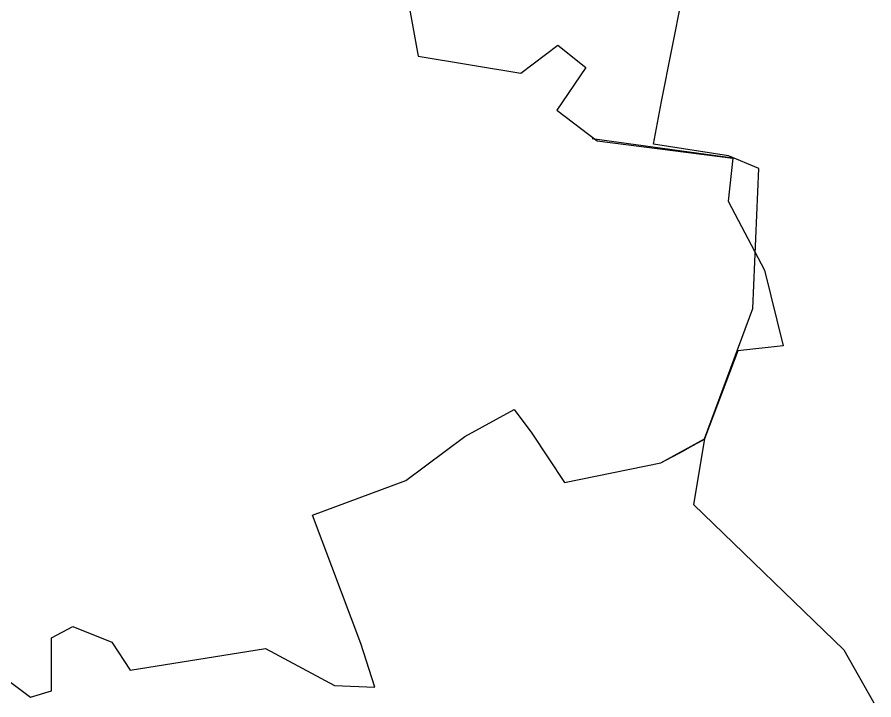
# Model space of a CAD drawing. Extents: x 447968 to 448359, y 6028019 to 6028235.
# Drawn here: x 448164.6 to 448252.3, y 6028095.2 to 6028165 of the extents above; entities that cross this region are included whole.
import ezdxf

# ---------------------------------------------------------------- set-up
doc = ezdxf.new("R2010")
doc.units = 0
doc.layers.add('CENTERLINE', color=4, linetype='CONTINUOUS')

msp = doc.modelspace()

# ---------------------------------------------------------------- linework, layer by layer
at = {"layer": 'CENTERLINE'}
for p, q in [((448230.61, 6028156.4, 160.42), (448233.18, 6028169.39, 161.23)), ((448204.25, 6028168.94, 158.35), (448205.7, 6028161.04, 159.5)), ((448216.21, 6028159.28, 159.36), (448220, 6028162.15, 160.36)), ((448220, 6028162.15, 160.36), (448222.85, 6028159.88, 160.36)), ((448205.7, 6028161.04, 159.5), (448216.21, 6028159.28, 159.36)), ((448222.85, 6028159.88, 160.36), (448219.87, 6028155.52, 160.87)), ((448229.78, 6028152.01, 160.83), (448230.61, 6028156.4, 160.42)), ((448219.87, 6028155.52, 160.87), (448224.02, 6028152.35, 159.72)), ((448224.02, 6028152.35, 159.72), (448237.89, 6028150.59, 160.44)), ((448237.45, 6028150.83, 161.11), (448229.78, 6028152.01, 160.83)), ((448237.89, 6028150.59, 160.44), (448237.43, 6028146.21, 160.59)), ((448240.55, 6028149.53, 160.56), (448237.45, 6028150.83, 161.11)), ((448239.94, 6028135.22, 160.76), (448240.55, 6028149.53, 160.56)), ((448237.43, 6028146.21, 160.59), (448241.12, 6028139.14, 159.84)), ((448241.12, 6028139.14, 159.84), (448243.05, 6028131.38, 161.55)), ((448234.98, 6028121.89, 161.58), (448239.94, 6028135.22, 160.76)), ((448238.42, 6028130.87, 161), (448234.98, 6028121.89, 161.58)), ((448243.05, 6028131.38, 161.55), (448238.42, 6028130.87, 161)), ((448210.48, 6028122.12, 160.09), (448215.53, 6028124.88, 160.08)), ((448215.53, 6028124.88, 160.08), (448217.33, 6028122.45, 160.35)), ((448204.42, 6028117.63, 160.76), (448210.48, 6028122.12, 160.09)), ((448217.33, 6028122.45, 160.35), (448220.67, 6028117.42, 160.24)), ((448230.53, 6028119.41, 161.3), (448234.98, 6028121.89, 161.58)), ((448234.98, 6028121.89, 161.58), (448233.87, 6028115.17, 161.38)), ((448220.67, 6028117.42, 160.24), (448230.53, 6028119.41, 161.3)), ((448194.87, 6028114.08, 160.44), (448204.42, 6028117.63, 160.76)), ((448233.87, 6028115.17, 161.38), (448249.25, 6028100.31, 162.13)), ((448199.83, 6028100.96, 161.2), (448194.87, 6028114.08, 160.44)), ((448168.15, 6028101.53, 159.63), (448170.34, 6028102.67, 160.05)), ((448170.34, 6028102.67, 160.05), (448174.35, 6028101.07, 160.38)), ((448168.15, 6028096.09, 159.88), (448168.15, 6028101.53, 159.63)), ((448174.35, 6028101.07, 160.38), (448176.21, 6028098.23, 160.35)), ((448201.24, 6028096.48, 161.13), (448199.83, 6028100.96, 161.2)), ((448176.21, 6028098.23, 160.35), (448190.07, 6028100.45, 160.82)), ((448190.07, 6028100.45, 160.82), (448197.12, 6028096.66, 161.26)), ((448249.25, 6028100.31, 162.13), (448252.33, 6028094.89, 161.92)), ((448163.28, 6028097.49, 159.61), (448166.01, 6028095.47, 159.66)), ((448197.12, 6028096.66, 161.26), (448201.24, 6028096.48, 161.13)), ((448166.01, 6028095.47, 159.66), (448168.15, 6028096.09, 159.88))]:
    msp.add_line(p, q, dxfattribs=at)
at = {"layer": 'SPLAY_SHOTS'}
for p, q in [((448237.89, 6028150.59, 160.44), (448223.51, 6028152.58, 159.71)), ((448230.53, 6028119.41, 161.3), (448235.06, 6028121.87, 161.7)), ((448230.53, 6028119.41, 161.3), (448235.05, 6028121.87, 161.7)), ((448230.53, 6028119.41, 161.3), (448233.4, 6028120.97, 161.56)), ((448230.53, 6028119.41, 161.3), (448232.9, 6028120.7, 161.51))]:
    msp.add_line(p, q, dxfattribs=at)

doc.saveas('drawing.dxf')
